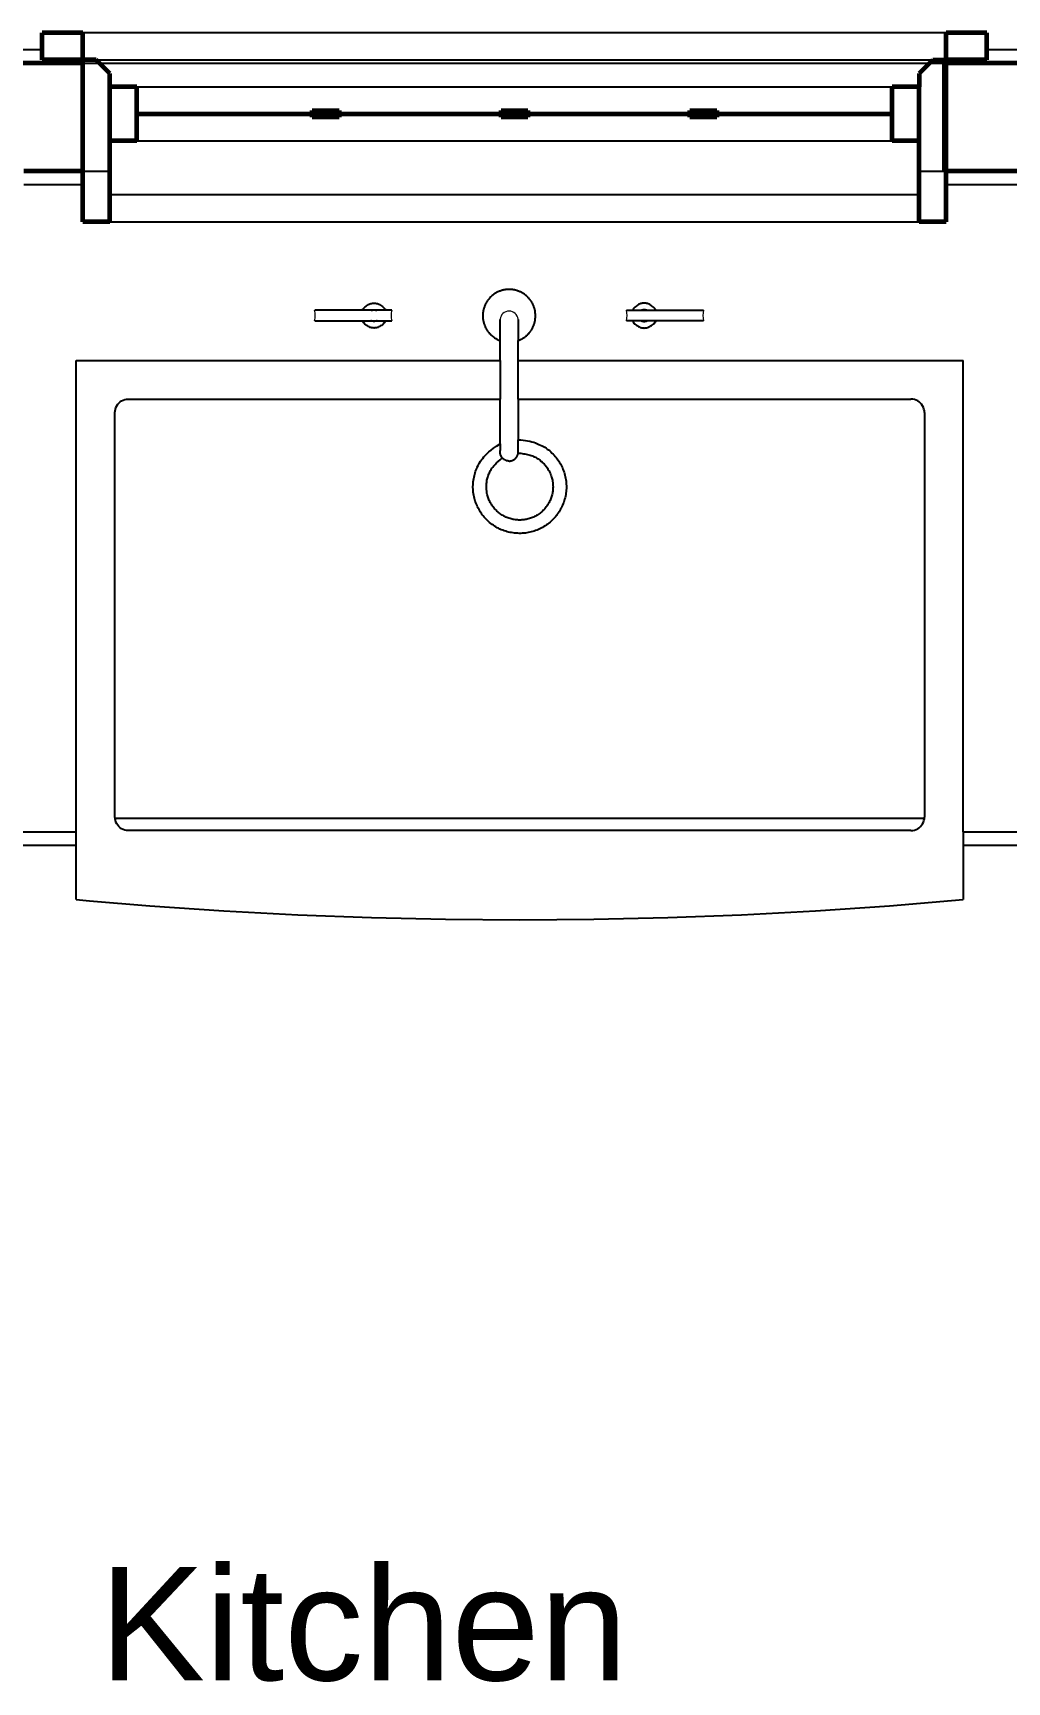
# Model space of a CAD drawing. Header units: metres. Extents: x 12.2 to 77.2, y 18.8 to 35.5.
# Drawn here: x 21.127 to 22.044, y 27.864 to 29.418 of the extents above; entities that cross this region are included whole.
import ezdxf

# ---------------------------------------------------------------- set-up
doc = ezdxf.new("R2010")
doc.units = ezdxf.units.M
doc.layers.add('0inne_gulv', color=7, linetype='Continuous', lineweight=13)
doc.layers.add('A-WALL', color=250, linetype='Continuous', lineweight=60)
doc.styles.get("Standard").update_dxf_attribs({"font": 'arial.ttf'})

msp = doc.modelspace()

# ---------------------------------------------------------------- linework, layer by layer
for p, q in [((21.9868, 29.4177), (21.174, 29.4177)), ((21.1359, 29.4018), (20.0659, 29.4018)), ((21.1867, 29.3923), (21.9741, 29.3923)), ((23.556, 29.4018), (22.0249, 29.4018)), ((21.174, 29.3891), (21.1899, 29.3891)), ((21.1899, 29.3891), (21.9709, 29.3891)), ((21.9709, 29.3891), (21.9853, 29.3891)), ((21.2248, 29.3669), (21.936, 29.3669)), ((21.2248, 29.3161), (21.936, 29.3161)), ((21.174, 29.2875), (21.1994, 29.2875)), ((21.9614, 29.2875), (21.9853, 29.2875)), ((21.174, 29.2748), (21.1184, 29.2748)), ((21.9614, 29.2653), (21.1994, 29.2653)), ((22.0631, 29.2748), (21.9868, 29.2748)), ((21.1994, 29.2399), (21.9614, 29.2399)), ((21.4372, 29.1565), (21.3923, 29.1565)), ((21.4455, 29.1565), (21.4372, 29.1565)), ((21.4508, 29.1565), (21.4455, 29.1565)), ((21.4592, 29.1565), (21.4508, 29.1565)), ((21.4648, 29.1565), (21.4592, 29.1565)), ((21.6859, 29.1565), (21.6915, 29.1565)), ((21.6915, 29.1565), (21.6998, 29.1565)), ((21.6998, 29.1565), (21.7051, 29.1565)), ((21.7051, 29.1565), (21.7135, 29.1565)), ((21.7135, 29.1565), (21.7583, 29.1565)), ((21.3923, 29.1465), (21.4372, 29.1465)), ((21.4372, 29.1465), (21.4455, 29.1465)), ((21.4455, 29.1465), (21.4453, 29.1466)), ((21.4455, 29.1465), (21.4508, 29.1465)), ((21.451, 29.1466), (21.4508, 29.1465)), ((21.4508, 29.1465), (21.4592, 29.1465)), ((21.4592, 29.1465), (21.4648, 29.1465)), ((21.5669, 29.1279), (21.5669, 29.1479)), ((21.5838, 29.1479), (21.5838, 29.1279)), ((21.6915, 29.1465), (21.6859, 29.1465)), ((21.6998, 29.1465), (21.6915, 29.1465)), ((21.6996, 29.1466), (21.6998, 29.1465)), ((21.7051, 29.1465), (21.6998, 29.1465)), ((21.7051, 29.1465), (21.7053, 29.1466)), ((21.7135, 29.1465), (21.7051, 29.1465)), ((21.7583, 29.1465), (21.7135, 29.1465)), ((21.5656, 29.1282), (21.5669, 29.1279)), ((21.5669, 29.1093), (21.5669, 29.1279)), ((21.5838, 29.1093), (21.5838, 29.1279)), ((21.1678, 28.6652), (21.1678, 29.1093)), ((21.1678, 29.1093), (21.5669, 29.1093)), ((21.5669, 29.1093), (21.5668, 29.0728)), ((21.5838, 29.1093), (22.0028, 29.1093)), ((21.5838, 29.0728), (21.5838, 29.1093)), ((22.0028, 28.6652), (22.0028, 29.1093)), ((21.2044, 29.0618), (21.2047, 29.0634)), ((21.2047, 29.0634), (21.2052, 29.065)), ((21.2052, 29.065), (21.206, 29.0665)), ((21.206, 29.0665), (21.2069, 29.0679)), ((21.2069, 29.0679), (21.208, 29.0691)), ((21.208, 29.0691), (21.2092, 29.0702)), ((21.2092, 29.0702), (21.2106, 29.0711)), ((21.2106, 29.0711), (21.2121, 29.0719)), ((21.2121, 29.0719), (21.2137, 29.0724)), ((21.2137, 29.0724), (21.2153, 29.0727)), ((21.2153, 29.0727), (21.217, 29.0728)), ((21.217, 29.0728), (21.5668, 29.0728)), ((21.5668, 29.0306), (21.5668, 29.0728)), ((21.5838, 29.0728), (21.9536, 29.0728)), ((21.5838, 29.0728), (21.5839, 29.0343)), ((21.9552, 29.0727), (21.9536, 29.0728)), ((21.9569, 29.0724), (21.9552, 29.0727)), ((21.9584, 29.0719), (21.9569, 29.0724)), ((21.9599, 29.0711), (21.9584, 29.0719)), ((21.9613, 29.0702), (21.9599, 29.0711)), ((21.9626, 29.0691), (21.9613, 29.0702)), ((21.9636, 29.0679), (21.9626, 29.0691)), ((21.9646, 29.0665), (21.9636, 29.0679)), ((21.9653, 29.065), (21.9646, 29.0665)), ((21.9658, 29.0634), (21.9653, 29.065)), ((21.9662, 29.0618), (21.9658, 29.0634)), ((21.2043, 29.0601), (21.2044, 29.0618)), ((21.2043, 28.6791), (21.2043, 29.0601)), ((21.9663, 29.0601), (21.9662, 29.0618)), ((21.9663, 29.0601), (21.9663, 28.6791)), ((21.5839, 29.0244), (21.5839, 29.0343)), ((21.5668, 29.0306), (21.5668, 29.0244)), ((21.2044, 28.6779), (21.2043, 28.6791)), ((21.9662, 28.6779), (21.2044, 28.6779)), ((21.2044, 28.6775), (21.2044, 28.6779)), ((21.2047, 28.6758), (21.2044, 28.6775)), ((21.2052, 28.6743), (21.2047, 28.6758)), ((21.9653, 28.6743), (21.9658, 28.6758)), ((21.9658, 28.6758), (21.9662, 28.6775)), ((21.9662, 28.6779), (21.9663, 28.6791)), ((21.9662, 28.6775), (21.9662, 28.6779)), ((20.9605, 28.6652), (21.1676, 28.6652)), ((21.1676, 28.6652), (21.1678, 28.6652)), ((21.1676, 28.6652), (21.1676, 28.6525)), ((21.1678, 28.6525), (21.1678, 28.6652)), ((21.206, 28.6728), (21.2052, 28.6743)), ((21.2069, 28.6714), (21.206, 28.6728)), ((21.208, 28.6701), (21.2069, 28.6714)), ((21.2092, 28.669), (21.208, 28.6701)), ((21.2106, 28.6681), (21.2092, 28.669)), ((21.2121, 28.6674), (21.2106, 28.6681)), ((21.2137, 28.6669), (21.2121, 28.6674)), ((21.2153, 28.6665), (21.2137, 28.6669)), ((21.217, 28.6664), (21.2153, 28.6665)), ((21.9536, 28.6664), (21.217, 28.6664)), ((21.9536, 28.6664), (21.9552, 28.6665)), ((21.9552, 28.6665), (21.9569, 28.6669)), ((21.9569, 28.6669), (21.9584, 28.6674)), ((21.9584, 28.6674), (21.9599, 28.6681)), ((21.9599, 28.6681), (21.9613, 28.669)), ((21.9613, 28.669), (21.9626, 28.6701)), ((21.9626, 28.6701), (21.9636, 28.6714)), ((21.9636, 28.6714), (21.9646, 28.6728)), ((21.9646, 28.6728), (21.9653, 28.6743)), ((22.0028, 28.6652), (22.471, 28.6652)), ((22.0028, 28.6652), (22.0028, 28.6525)), ((20.9605, 28.6525), (21.1676, 28.6525)), ((21.1676, 28.6525), (21.1678, 28.6525)), ((21.1678, 28.6013), (21.1678, 28.6525)), ((22.0028, 28.6525), (22.0028, 28.6013)), ((22.0028, 28.6525), (22.2472, 28.6525)), ((21.1678, 28.6013), (21.1804, 28.6003)), ((21.1804, 28.6003), (21.2372, 28.5955)), ((21.9333, 28.5955), (22.0028, 28.6013)), ((21.2372, 28.5955), (21.3067, 28.5908)), ((21.3067, 28.5908), (21.3763, 28.587)), ((21.3763, 28.587), (21.4459, 28.5844)), ((21.4459, 28.5844), (21.5156, 28.5828)), ((21.5156, 28.5828), (21.5853, 28.5823)), ((21.5853, 28.5823), (21.655, 28.5828)), ((21.655, 28.5828), (21.7246, 28.5844)), ((21.7246, 28.5844), (21.7942, 28.587)), ((21.7942, 28.587), (21.8638, 28.5908)), ((21.8638, 28.5908), (21.9333, 28.5955))]:
    msp.add_line(p, q)
for points in [[(21.5838, 29.1279), (21.5843, 29.128), (21.5849, 29.1283), (21.5855, 29.1286), (21.5861, 29.1289), (21.5868, 29.1293), (21.5875, 29.1297), (21.5882, 29.1301), (21.5888, 29.1305), (21.5895, 29.1309), (21.59, 29.1313), (21.5906, 29.1317), (21.5911, 29.1321), (21.5916, 29.1325), (21.592, 29.1329), (21.5925, 29.1333), (21.5929, 29.1337), (21.5933, 29.1341), (21.5937, 29.1346), (21.5941, 29.135), (21.5945, 29.1355), (21.5949, 29.136), (21.5953, 29.1364), (21.5956, 29.1369), (21.596, 29.1374), (21.5963, 29.1379), (21.5966, 29.1384), (21.5969, 29.139), (21.5972, 29.1395), (21.5975, 29.14), (21.5977, 29.1406), (21.598, 29.1411), (21.5982, 29.1417), (21.5985, 29.1422), (21.5987, 29.1428), (21.5989, 29.1434), (21.5991, 29.144), (21.5992, 29.1446), (21.5994, 29.1452), (21.5995, 29.1458), (21.5997, 29.1464), (21.5998, 29.147), (21.5999, 29.1476), (21.6, 29.1482), (21.6, 29.1488), (21.6001, 29.1494), (21.6001, 29.15), (21.6001, 29.1507), (21.6001, 29.1513), (21.6001, 29.1519), (21.6001, 29.1525), (21.6001, 29.1531), (21.6, 29.1538), (21.6, 29.1544), (21.5999, 29.155), (21.5998, 29.1556), (21.5997, 29.1562), (21.5995, 29.1568), (21.5994, 29.1574), (21.5992, 29.158), (21.5991, 29.1586), (21.5989, 29.1592), (21.5987, 29.1598), (21.5985, 29.1603), (21.5982, 29.1609), (21.598, 29.1615), (21.5977, 29.162), (21.5975, 29.1626), (21.5972, 29.1631), (21.5969, 29.1636), (21.5966, 29.1641), (21.5963, 29.1647), (21.596, 29.1652), (21.5956, 29.1657), (21.5953, 29.1661), (21.5949, 29.1666), (21.5945, 29.1671), (21.5941, 29.1675), (21.5937, 29.168), (21.5933, 29.1684), (21.5929, 29.1689), (21.5925, 29.1693), (21.592, 29.1697), (21.5916, 29.1701), (21.5911, 29.1705), (21.5907, 29.1708), (21.5902, 29.1712), (21.5897, 29.1716), (21.5892, 29.1719), (21.5887, 29.1722), (21.5882, 29.1726), (21.5877, 29.1729), (21.5871, 29.1732), (21.5866, 29.1734), (21.5861, 29.1737), (21.5855, 29.174), (21.5849, 29.1742), (21.5844, 29.1744), (21.5838, 29.1746), (21.5832, 29.1748), (21.5826, 29.175), (21.5821, 29.1752), (21.5815, 29.1753), (21.5809, 29.1755), (21.5803, 29.1756), (21.5796, 29.1757), (21.579, 29.1758), (21.5784, 29.1759), (21.5778, 29.176), (21.5772, 29.176), (21.5766, 29.1761), (21.576, 29.1761), (21.5753, 29.1761), (21.5747, 29.1761), (21.5741, 29.1761), (21.5735, 29.176), (21.5729, 29.176), (21.5722, 29.1759), (21.5716, 29.1758), (21.571, 29.1757), (21.5704, 29.1756), (21.5698, 29.1755), (21.5692, 29.1753), (21.5686, 29.1752), (21.568, 29.175), (21.5674, 29.1748), (21.5669, 29.1746), (21.5663, 29.1744), (21.5657, 29.1742), (21.5652, 29.174), (21.5646, 29.1737), (21.5641, 29.1734), (21.5635, 29.1732), (21.563, 29.1729), (21.5625, 29.1726), (21.562, 29.1722), (21.5615, 29.1719), (21.561, 29.1716), (21.5605, 29.1712), (21.56, 29.1708), (21.5595, 29.1705), (21.5591, 29.1701), (21.5586, 29.1697), (21.5582, 29.1693), (21.5578, 29.1689), (21.5573, 29.1684), (21.5569, 29.168), (21.5565, 29.1675), (21.5561, 29.1671), (21.5558, 29.1666), (21.5554, 29.1661), (21.5551, 29.1657), (21.5547, 29.1652), (21.5544, 29.1647), (21.5541, 29.1641), (21.5538, 29.1636), (21.5535, 29.1631), (21.5532, 29.1626), (21.5529, 29.162), (21.5527, 29.1615), (21.5524, 29.1609), (21.5522, 29.1603), (21.552, 29.1598), (21.5518, 29.1592), (21.5516, 29.1586), (21.5514, 29.158), (21.5513, 29.1574), (21.5511, 29.1568), (21.551, 29.1562), (21.5509, 29.1556), (21.5508, 29.155), (21.5507, 29.1544), (21.5506, 29.1538), (21.5506, 29.1531), (21.5505, 29.1525), (21.5505, 29.1519), (21.5505, 29.1513), (21.5505, 29.1507), (21.5505, 29.15), (21.5506, 29.1494), (21.5506, 29.1488), (21.5507, 29.1482), (21.5508, 29.1476), (21.5509, 29.147), (21.551, 29.1464), (21.5511, 29.1458), (21.5513, 29.1452), (21.5514, 29.1446), (21.5516, 29.144), (21.5518, 29.1434), (21.552, 29.1428), (21.5522, 29.1422), (21.5524, 29.1417), (21.5527, 29.1411), (21.5529, 29.1406), (21.5532, 29.14), (21.5535, 29.1395), (21.5538, 29.139), (21.5541, 29.1384), (21.5544, 29.1379), (21.5547, 29.1374), (21.5551, 29.1369), (21.5554, 29.1364), (21.5558, 29.1359), (21.5562, 29.1355), (21.5566, 29.135), (21.5571, 29.1345), (21.5575, 29.134), (21.5581, 29.1335), (21.5586, 29.1329), (21.5593, 29.1324), (21.56, 29.1318), (21.5608, 29.1312), (21.5617, 29.1305), (21.5629, 29.1298), (21.5641, 29.1291), (21.5656, 29.1282)], [(21.4372, 29.1565), (21.4374, 29.157), (21.4377, 29.1575), (21.4382, 29.1582), (21.4388, 29.1588), (21.4395, 29.1595), (21.4403, 29.1601), (21.4411, 29.1608), (21.4419, 29.1613), (21.4427, 29.1618), (21.4435, 29.1622), (21.4443, 29.1626), (21.4451, 29.1628), (21.4458, 29.163), (21.4466, 29.1632), (21.4474, 29.1633), (21.4482, 29.1633), (21.4489, 29.1633), (21.4497, 29.1632), (21.4505, 29.163), (21.4513, 29.1628), (21.452, 29.1626), (21.4528, 29.1622), (21.4536, 29.1618), (21.4544, 29.1613), (21.4552, 29.1608), (21.456, 29.1601), (21.4568, 29.1595), (21.4575, 29.1588), (21.4581, 29.1582), (21.4586, 29.1575), (21.4589, 29.157), (21.4592, 29.1565)], [(21.4455, 29.1565), (21.4464, 29.1567), (21.4471, 29.1569), (21.4477, 29.157), (21.4482, 29.157), (21.4487, 29.157), (21.4492, 29.1569), (21.4499, 29.1567), (21.4508, 29.1565)], [(21.7135, 29.1565), (21.7133, 29.157), (21.7129, 29.1575), (21.7124, 29.1582), (21.7118, 29.1588), (21.7111, 29.1595), (21.7103, 29.1601), (21.7095, 29.1608), (21.7087, 29.1613), (21.7079, 29.1618), (21.7071, 29.1622), (21.7063, 29.1626), (21.7056, 29.1628), (21.7048, 29.163), (21.704, 29.1632), (21.7032, 29.1633), (21.7025, 29.1633), (21.7017, 29.1633), (21.7009, 29.1632), (21.7002, 29.163), (21.6994, 29.1628), (21.6986, 29.1626), (21.6978, 29.1622), (21.697, 29.1618), (21.6962, 29.1613), (21.6954, 29.1608), (21.6946, 29.1601), (21.6938, 29.1595), (21.6931, 29.1588), (21.6925, 29.1582), (21.692, 29.1575), (21.6917, 29.157), (21.6915, 29.1565)], [(21.7051, 29.1565), (21.7042, 29.1567), (21.7035, 29.1569), (21.703, 29.157), (21.7025, 29.157), (21.702, 29.157), (21.7014, 29.1569), (21.7007, 29.1567), (21.6998, 29.1565)], [(21.4592, 29.1465), (21.4589, 29.146), (21.4586, 29.1455), (21.4581, 29.1448), (21.4575, 29.1442), (21.4568, 29.1435), (21.456, 29.1429), (21.4552, 29.1422), (21.4544, 29.1417), (21.4536, 29.1412), (21.4528, 29.1408), (21.452, 29.1404), (21.4513, 29.1402), (21.4505, 29.14), (21.4497, 29.1398), (21.4489, 29.1398), (21.4482, 29.1397), (21.4474, 29.1398), (21.4466, 29.1398), (21.4458, 29.14), (21.4451, 29.1402), (21.4443, 29.1404), (21.4435, 29.1408), (21.4427, 29.1412), (21.4419, 29.1417), (21.4411, 29.1422), (21.4403, 29.1429), (21.4395, 29.1435), (21.4388, 29.1442), (21.4382, 29.1448), (21.4377, 29.1455), (21.4374, 29.146), (21.4372, 29.1465)], [(21.4508, 29.1465), (21.4499, 29.1463), (21.4492, 29.1461), (21.4487, 29.146), (21.4482, 29.146), (21.4477, 29.146), (21.4471, 29.1461), (21.4464, 29.1463), (21.4455, 29.1465)], [(21.6915, 29.1465), (21.6917, 29.146), (21.692, 29.1455), (21.6925, 29.1448), (21.6931, 29.1442), (21.6938, 29.1435), (21.6946, 29.1429), (21.6954, 29.1422), (21.6962, 29.1417), (21.697, 29.1412), (21.6978, 29.1408), (21.6986, 29.1404), (21.6994, 29.1402), (21.7002, 29.14), (21.7009, 29.1398), (21.7017, 29.1398), (21.7025, 29.1397), (21.7032, 29.1398), (21.704, 29.1398), (21.7048, 29.14), (21.7056, 29.1402), (21.7063, 29.1404), (21.7071, 29.1408), (21.7079, 29.1412), (21.7087, 29.1417), (21.7095, 29.1422), (21.7103, 29.1429), (21.7111, 29.1435), (21.7118, 29.1442), (21.7124, 29.1448), (21.7129, 29.1455), (21.7133, 29.146), (21.7135, 29.1465)], [(21.6998, 29.1465), (21.7007, 29.1463), (21.7014, 29.1461), (21.702, 29.146), (21.7025, 29.146), (21.703, 29.146), (21.7035, 29.1461), (21.7042, 29.1463), (21.7051, 29.1465)], [(21.5839, 29.0343), (21.5862, 29.0343), (21.5884, 29.0342), (21.5906, 29.0339), (21.5927, 29.0336), (21.5947, 29.0331), (21.5966, 29.0326), (21.5985, 29.0321), (21.6002, 29.0315), (21.6019, 29.0308), (21.6034, 29.0302), (21.6049, 29.0295), (21.6063, 29.0288), (21.6076, 29.0281), (21.6088, 29.0274), (21.6101, 29.0266), (21.6112, 29.0257), (21.6124, 29.0249), (21.6135, 29.024), (21.6146, 29.023), (21.6156, 29.022), (21.6167, 29.021), (21.6177, 29.02), (21.6186, 29.0189), (21.6195, 29.0178), (21.6204, 29.0167), (21.6213, 29.0155), (21.6221, 29.0143), (21.6228, 29.0131), (21.6236, 29.0118), (21.6242, 29.0106), (21.6249, 29.0093), (21.6255, 29.008), (21.626, 29.0067), (21.6266, 29.0053), (21.627, 29.004), (21.6275, 29.0026), (21.6278, 29.0012), (21.6282, 28.9998), (21.6285, 28.9984), (21.6287, 28.997), (21.6289, 28.9956), (21.629, 28.9941), (21.6291, 28.9927), (21.6292, 28.9913), (21.6292, 28.9898), (21.6292, 28.9884), (21.6291, 28.9869), (21.629, 28.9855), (21.6288, 28.9841), (21.6286, 28.9827), (21.6283, 28.9813), (21.628, 28.9799), (21.6276, 28.9785), (21.6272, 28.9771), (21.6267, 28.9757), (21.6262, 28.9744), (21.6257, 28.973), (21.6251, 28.9717), (21.6245, 28.9704), (21.6238, 28.9692), (21.6231, 28.9679), (21.6223, 28.9667), (21.6216, 28.9655), (21.6207, 28.9643), (21.6199, 28.9632), (21.619, 28.962), (21.618, 28.961), (21.617, 28.9599), (21.616, 28.9589), (21.615, 28.9579), (21.6139, 28.9569), (21.6128, 28.956), (21.6117, 28.9551), (21.6105, 28.9543), (21.6093, 28.9535), (21.6081, 28.9527), (21.6068, 28.952), (21.6056, 28.9513), (21.6043, 28.9507), (21.603, 28.9501), (21.6017, 28.9495), (21.6003, 28.949), (21.599, 28.9485), (21.5976, 28.9481), (21.5962, 28.9477), (21.5948, 28.9474), (21.5934, 28.9471), (21.592, 28.9468), (21.5906, 28.9466), (21.5891, 28.9465), (21.5877, 28.9464), (21.5863, 28.9463), (21.5848, 28.9463), (21.5834, 28.9464), (21.5819, 28.9465), (21.5805, 28.9466), (21.5791, 28.9468), (21.5777, 28.947), (21.5763, 28.9473), (21.5749, 28.9476), (21.5735, 28.9479), (21.5721, 28.9484), (21.5707, 28.9488), (21.5694, 28.9493), (21.568, 28.9498), (21.5667, 28.9504), (21.5654, 28.9511), (21.5642, 28.9517), (21.5629, 28.9524), (21.5617, 28.9532), (21.5605, 28.954), (21.5593, 28.9548), (21.5582, 28.9557), (21.557, 28.9566), (21.556, 28.9575), (21.5549, 28.9585), (21.5539, 28.9595), (21.5529, 28.9606), (21.5519, 28.9616), (21.551, 28.9627), (21.5501, 28.9639), (21.5493, 28.965), (21.5485, 28.9662), (21.5477, 28.9675), (21.547, 28.9687), (21.5463, 28.97), (21.5457, 28.9712), (21.5451, 28.9726), (21.5445, 28.9739), (21.544, 28.9752), (21.5435, 28.9766), (21.5431, 28.978), (21.5427, 28.9793), (21.5424, 28.9807), (21.5421, 28.9821), (21.5418, 28.9836), (21.5416, 28.985), (21.5415, 28.9864), (21.5414, 28.9879), (21.5413, 28.9893), (21.5413, 28.9907), (21.5414, 28.9922), (21.5415, 28.9936), (21.5416, 28.995), (21.5418, 28.9965), (21.542, 28.9979), (21.5423, 28.9993), (21.5426, 29.0007), (21.5429, 29.0021), (21.5434, 29.0035), (21.5438, 29.0048), (21.5443, 29.0062), (21.5448, 29.0075), (21.5454, 29.0088), (21.5461, 29.0102), (21.5468, 29.0115), (21.5476, 29.0128), (21.5485, 29.0142), (21.5494, 29.0155), (21.5505, 29.0169), (21.5516, 29.0184), (21.553, 29.0199), (21.5545, 29.0214), (21.5562, 29.0231), (21.5583, 29.0248), (21.5607, 29.0266), (21.5635, 29.0285), (21.5668, 29.0306)], [(21.5838, 29.0218), (21.5845, 29.0219), (21.5853, 29.0218), (21.5864, 29.0218), (21.5876, 29.0216), (21.5888, 29.0214), (21.5901, 29.0212), (21.5914, 29.021), (21.5927, 29.0207), (21.5939, 29.0204), (21.5951, 29.02), (21.5962, 29.0197), (21.5972, 29.0193), (21.5982, 29.0189), (21.5991, 29.0184), (21.6001, 29.018), (21.601, 29.0175), (21.6018, 29.0169), (21.6027, 29.0164), (21.6036, 29.0158), (21.6044, 29.0152), (21.6052, 29.0145), (21.606, 29.0139), (21.6067, 29.0132), (21.6075, 29.0125), (21.6082, 29.0117), (21.6089, 29.011), (21.6095, 29.0102), (21.6102, 29.0094), (21.6108, 29.0086), (21.6114, 29.0077), (21.6119, 29.0068), (21.6125, 29.006), (21.613, 29.0051), (21.6134, 29.0042), (21.6139, 29.0032), (21.6143, 29.0023), (21.6146, 29.0013), (21.615, 29.0004), (21.6153, 28.9994), (21.6156, 28.9984), (21.6158, 28.9974), (21.6161, 28.9964), (21.6162, 28.9954), (21.6164, 28.9944), (21.6165, 28.9933), (21.6166, 28.9923), (21.6166, 28.9913), (21.6167, 28.9903), (21.6166, 28.9892), (21.6166, 28.9882), (21.6165, 28.9872), (21.6164, 28.9862), (21.6162, 28.9852), (21.6161, 28.9841), (21.6158, 28.9831), (21.6156, 28.9821), (21.6153, 28.9812), (21.615, 28.9802), (21.6146, 28.9792), (21.6143, 28.9783), (21.6139, 28.9773), (21.6134, 28.9764), (21.613, 28.9755), (21.6125, 28.9746), (21.6119, 28.9737), (21.6114, 28.9728), (21.6108, 28.972), (21.6102, 28.9712), (21.6095, 28.9704), (21.6089, 28.9696), (21.6082, 28.9688), (21.6075, 28.9681), (21.6067, 28.9674), (21.606, 28.9667), (21.6052, 28.966), (21.6044, 28.9654), (21.6036, 28.9648), (21.6027, 28.9642), (21.6018, 28.9636), (21.601, 28.9631), (21.6001, 28.9626), (21.5992, 28.9621), (21.5982, 28.9617), (21.5973, 28.9613), (21.5963, 28.9609), (21.5954, 28.9605), (21.5944, 28.9602), (21.5934, 28.96), (21.5924, 28.9597), (21.5914, 28.9595), (21.5904, 28.9593), (21.5894, 28.9592), (21.5883, 28.959), (21.5873, 28.959), (21.5863, 28.9589), (21.5853, 28.9589), (21.5842, 28.9589), (21.5832, 28.959), (21.5822, 28.959), (21.5812, 28.9592), (21.5802, 28.9593), (21.5791, 28.9595), (21.5781, 28.9597), (21.5771, 28.96), (21.5762, 28.9602), (21.5752, 28.9605), (21.5742, 28.9609), (21.5733, 28.9613), (21.5723, 28.9617), (21.5714, 28.9621), (21.5705, 28.9626), (21.5696, 28.9631), (21.5687, 28.9636), (21.5678, 28.9642), (21.567, 28.9648), (21.5662, 28.9654), (21.5654, 28.966), (21.5646, 28.9667), (21.5638, 28.9674), (21.5631, 28.9681), (21.5624, 28.9688), (21.5617, 28.9696), (21.561, 28.9704), (21.5604, 28.9712), (21.5598, 28.972), (21.5592, 28.9728), (21.5586, 28.9737), (21.5581, 28.9746), (21.5576, 28.9755), (21.5571, 28.9764), (21.5567, 28.9773), (21.5563, 28.9783), (21.5559, 28.9792), (21.5555, 28.9802), (21.5552, 28.9812), (21.555, 28.9821), (21.5547, 28.9831), (21.5545, 28.9841), (21.5543, 28.9852), (21.5542, 28.9862), (21.554, 28.9872), (21.5539, 28.9882), (21.5539, 28.9892), (21.5539, 28.9903), (21.5539, 28.9913), (21.5539, 28.9923), (21.554, 28.9933), (21.5542, 28.9944), (21.5543, 28.9954), (21.5545, 28.9964), (21.5547, 28.9974), (21.555, 28.9984), (21.5552, 28.9994), (21.5556, 29.0004), (21.5559, 29.0014), (21.5563, 29.0024), (21.5568, 29.0034), (21.5573, 29.0044), (21.5579, 29.0054), (21.5585, 29.0065), (21.5592, 29.0076), (21.56, 29.0088), (21.561, 29.01), (21.5621, 29.0113), (21.5634, 29.0127), (21.565, 29.0141), (21.5668, 29.0157), (21.5689, 29.0174)], [(21.5753, 29.0144), (21.5747, 29.0145), (21.5742, 29.0146), (21.5738, 29.0147), (21.5734, 29.0147), (21.573, 29.0148), (21.5727, 29.0149), (21.5724, 29.015), (21.5722, 29.0151), (21.5719, 29.0152), (21.5717, 29.0153), (21.5715, 29.0154), (21.5713, 29.0155), (21.5711, 29.0156), (21.5709, 29.0157), (21.5707, 29.0158), (21.5706, 29.0159), (21.5704, 29.016), (21.5702, 29.0162), (21.5701, 29.0163), (21.5699, 29.0164), (21.5698, 29.0165), (21.5697, 29.0166), (21.5695, 29.0167), (21.5694, 29.0168), (21.5693, 29.0169), (21.5692, 29.017), (21.5692, 29.0171), (21.5691, 29.0172), (21.569, 29.0172), (21.569, 29.0173), (21.5689, 29.0174), (21.5689, 29.0175), (21.5688, 29.0175), (21.5687, 29.0176), (21.5686, 29.0177), (21.5686, 29.0178), (21.5685, 29.0179), (21.5684, 29.0181), (21.5683, 29.0182), (21.5682, 29.0183), (21.5681, 29.0185), (21.568, 29.0186), (21.5679, 29.0188), (21.5678, 29.019), (21.5677, 29.0191), (21.5677, 29.0193), (21.5676, 29.0195), (21.5675, 29.0197), (21.5674, 29.0199), (21.5673, 29.0201), (21.5673, 29.0203), (21.5672, 29.0205), (21.5671, 29.0207), (21.5671, 29.0209), (21.567, 29.0211), (21.567, 29.0213), (21.567, 29.0215), (21.5669, 29.0217), (21.5669, 29.0219), (21.5669, 29.0221), (21.5668, 29.0223), (21.5668, 29.0225), (21.5668, 29.0227), (21.5668, 29.0228), (21.5668, 29.0229), (21.5668, 29.0231), (21.5668, 29.0232), (21.5668, 29.0233), (21.5668, 29.0235), (21.5668, 29.0237), (21.5668, 29.024), (21.5668, 29.0244)], [(21.5753, 29.0144), (21.5759, 29.0145), (21.5765, 29.0146), (21.5769, 29.0147), (21.5773, 29.0147), (21.5777, 29.0148), (21.578, 29.0149), (21.5782, 29.015), (21.5785, 29.0151), (21.5787, 29.0152), (21.5789, 29.0153), (21.5792, 29.0154), (21.5794, 29.0155), (21.5795, 29.0156), (21.5797, 29.0157), (21.5799, 29.0158), (21.5801, 29.0159), (21.5803, 29.016), (21.5804, 29.0162), (21.5806, 29.0163), (21.5807, 29.0164), (21.5809, 29.0166), (21.5811, 29.0167), (21.5812, 29.0168), (21.5814, 29.017), (21.5815, 29.0171), (21.5816, 29.0173), (21.5818, 29.0174), (21.5819, 29.0176), (21.582, 29.0177), (21.5822, 29.0179), (21.5823, 29.0181), (21.5824, 29.0182), (21.5825, 29.0184), (21.5826, 29.0186), (21.5827, 29.0188), (21.5828, 29.019), (21.5829, 29.0191), (21.583, 29.0193), (21.5831, 29.0195), (21.5832, 29.0197), (21.5833, 29.0199), (21.5833, 29.0201), (21.5834, 29.0203), (21.5835, 29.0205), (21.5835, 29.0207), (21.5836, 29.0208), (21.5836, 29.021), (21.5837, 29.0211), (21.5837, 29.0212), (21.5837, 29.0214), (21.5837, 29.0215), (21.5837, 29.0216), (21.5838, 29.0216), (21.5838, 29.0217), (21.5838, 29.0218), (21.5838, 29.0219), (21.5838, 29.022), (21.5838, 29.0222), (21.5838, 29.0223), (21.5838, 29.0224), (21.5839, 29.0225), (21.5839, 29.0227), (21.5839, 29.0228), (21.5839, 29.0229), (21.5839, 29.023), (21.5839, 29.0231), (21.5839, 29.0232), (21.5839, 29.0234), (21.5839, 29.0235), (21.5839, 29.0237), (21.5839, 29.024), (21.5839, 29.0244)]]:
    msp.add_lwpolyline(points)
at = {"layer": '0inne_gulv'}
for centre, radius, start, end in [((21.3684, 29.1515), 0.0244, 348.1925, 11.8078), ((21.4884, 29.1515), 0.0241, 168.0516, 191.9484), ((21.6623, 29.1515), 0.0241, 348.0516, 11.9484), ((21.7822, 29.1515), 0.0244, 168.1922, 191.8075), ((21.5753, 29.1473), 0.00847, 4.6461, 175.3539)]:
    msp.add_arc(centre, radius, start, end, dxfattribs=at)
at = {"layer": 'A-WALL'}
for p, q in [((21.174, 29.4177), (21.1359, 29.4177)), ((21.1359, 29.4018), (21.1359, 29.4177)), ((21.174, 29.3923), (21.174, 29.4177)), ((21.9868, 29.3923), (21.9868, 29.4177)), ((22.0249, 29.4177), (21.9868, 29.4177)), ((22.0249, 29.4018), (22.0249, 29.4177)), ((21.1359, 29.3923), (21.1359, 29.4018)), ((21.174, 29.3923), (21.1359, 29.3923)), ((21.1867, 29.3923), (21.174, 29.3923)), ((21.174, 29.3891), (21.174, 29.3923)), ((21.1899, 29.3891), (21.1867, 29.3923)), ((21.9709, 29.3891), (21.9741, 29.3923)), ((21.9741, 29.3923), (21.9868, 29.3923)), ((22.0249, 29.3923), (21.9868, 29.3923)), ((21.9868, 29.3891), (21.9868, 29.3923)), ((22.0249, 29.3923), (22.0249, 29.4018)), ((21.174, 29.3891), (20.0659, 29.3891)), ((21.174, 29.2875), (21.174, 29.3891)), ((21.1994, 29.3796), (21.1899, 29.3891)), ((21.1994, 29.3669), (21.1994, 29.3796)), ((21.9709, 29.3891), (21.9614, 29.3796)), ((21.9614, 29.3796), (21.9614, 29.3669)), ((21.9853, 29.2875), (21.9853, 29.3891)), ((21.9853, 29.3891), (21.9868, 29.3891)), ((23.7744, 29.3891), (21.9868, 29.3891)), ((21.9868, 29.2875), (21.9868, 29.3891)), ((21.1994, 29.3161), (21.1994, 29.3669)), ((21.2248, 29.3669), (21.1994, 29.3669)), ((21.2248, 29.3415), (21.2248, 29.3669)), ((21.936, 29.3415), (21.936, 29.3669)), ((21.9614, 29.3669), (21.936, 29.3669)), ((21.9614, 29.3161), (21.9614, 29.3669)), ((21.3899, 29.3415), (21.3899, 29.3447)), ((21.3899, 29.3447), (21.4153, 29.3447)), ((21.4153, 29.3447), (21.4153, 29.3415)), ((21.5677, 29.3415), (21.5677, 29.3447)), ((21.5677, 29.3447), (21.5931, 29.3447)), ((21.5931, 29.3447), (21.5931, 29.3415)), ((21.7455, 29.3415), (21.7455, 29.3447)), ((21.7455, 29.3447), (21.7709, 29.3447)), ((21.7709, 29.3447), (21.7709, 29.3415)), ((21.2248, 29.3415), (21.3899, 29.3415)), ((21.2248, 29.3161), (21.2248, 29.3415)), ((21.3899, 29.3415), (21.4153, 29.3415)), ((21.3899, 29.3383), (21.3899, 29.3415)), ((21.4153, 29.3383), (21.3899, 29.3383)), ((21.4153, 29.3415), (21.5677, 29.3415)), ((21.4153, 29.3415), (21.4153, 29.3383)), ((21.5677, 29.3383), (21.5677, 29.3415)), ((21.5677, 29.3415), (21.5931, 29.3415)), ((21.5931, 29.3383), (21.5677, 29.3383)), ((21.5931, 29.3415), (21.5931, 29.3383)), ((21.5931, 29.3415), (21.7455, 29.3415)), ((21.7455, 29.3415), (21.7709, 29.3415)), ((21.7455, 29.3383), (21.7455, 29.3415)), ((21.7709, 29.3383), (21.7455, 29.3383)), ((21.7709, 29.3415), (21.7709, 29.3383)), ((21.7709, 29.3415), (21.936, 29.3415)), ((21.936, 29.3161), (21.936, 29.3415)), ((21.2248, 29.3161), (21.1994, 29.3161)), ((21.1994, 29.2875), (21.1994, 29.3161)), ((21.9614, 29.3161), (21.936, 29.3161)), ((21.9614, 29.2875), (21.9614, 29.3161)), ((21.174, 29.2875), (21.1184, 29.2875)), ((21.174, 29.2748), (21.174, 29.2875)), ((21.1994, 29.2653), (21.1994, 29.2875)), ((21.9614, 29.2653), (21.9614, 29.2875)), ((21.9868, 29.2875), (21.9853, 29.2875)), ((22.0631, 29.2875), (21.9868, 29.2875)), ((21.9868, 29.2748), (21.9868, 29.2875)), ((21.174, 29.2399), (21.174, 29.2748)), ((21.1994, 29.2399), (21.1994, 29.2653)), ((21.9614, 29.2399), (21.9614, 29.2653)), ((21.9868, 29.2399), (21.9868, 29.2748)), ((21.1994, 29.2399), (21.174, 29.2399)), ((21.9868, 29.2399), (21.9614, 29.2399))]:
    msp.add_line(p, q, dxfattribs=at)

# ---------------------------------------------------------------- texts
at = {"insert": (21.4383, 27.9726), "char_height": 0.10674, "width": 1.108124, "attachment_point": 2}
msp.add_mtext('Kitchen', dxfattribs=at)

doc.saveas('drawing.dxf')
